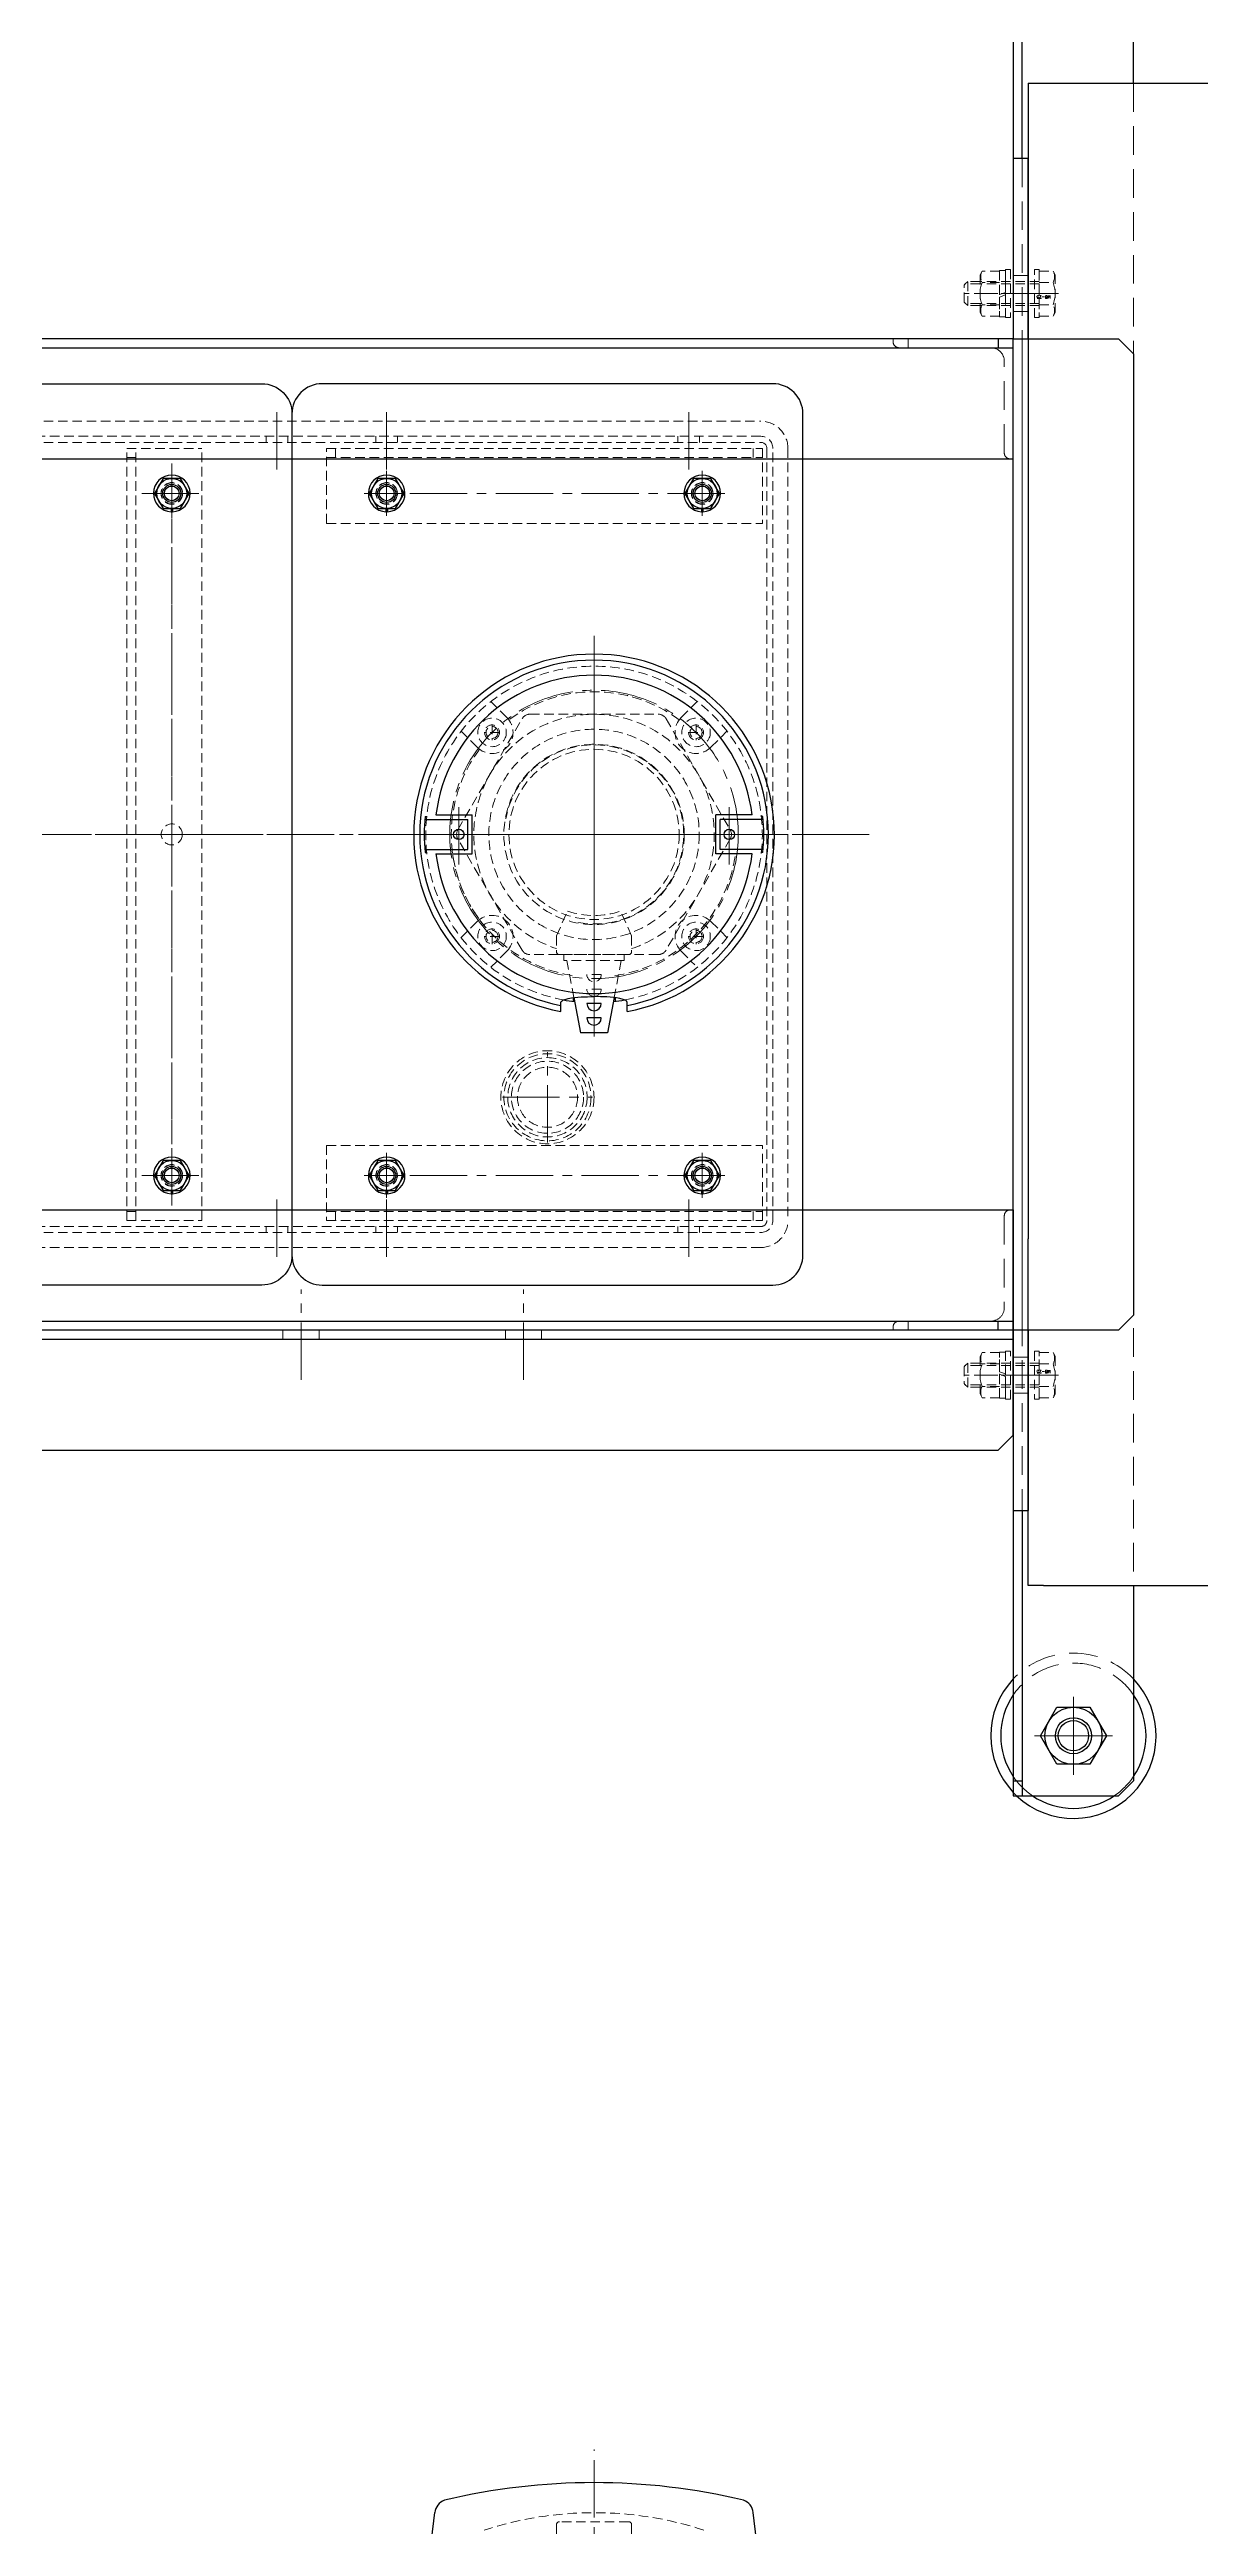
# Model space of a CAD drawing. Header units: millimetres. Extents: x 0 to 10987, y 0 to 7892.
# Drawn here: x 2036 to 2419, y 2551 to 3375 of the extents above; entities that cross this region are included whole.
import ezdxf

# ---------------------------------------------------------------- set-up
doc = ezdxf.new("R2010")
doc.units = ezdxf.units.MM
doc.linetypes.add('CENTER2', pattern=[28.575, 19.05, -3.175, 3.175, -3.175])
doc.linetypes.add('HIDDEN2', pattern=[4.7625, 3.175, -1.5875])
for name, color, linetype, lineweight in [('01_外形線', 7, 'Continuous', 25), ('03_かくれ線', 6, 'HIDDEN2', 13), ('04_中心線', 1, 'CENTER2', 9)]:
    doc.layers.add(name, color=color, linetype=linetype, lineweight=lineweight)
doc.styles.add('KSS_TXT', font='txt.shx', dxfattribs={"bigfont": 'extfont2.shx'})

# ---------------------------------------------------------------- blocks, each defined once
blk = doc.blocks.new('*U218')
at = {"layer": '04_中心線', "color": 0, "linetype": 'CENTER2', "transparency": 16777216}
for p, q in [((0, 1.2), (0, 9.5)), ((-9.5, 0), (-1.2, 0)), ((1.2, 0), (9.5, 0)), ((0, -9.5), (0, -1.2))]:
    blk.add_line(p, q, dxfattribs=at)
at = {"layer": '04_中心線', "color": 0, "linetype": 'Continuous', "transparency": 16777216}
for p, q in [((-0.6, 0), (0.6, 0)), ((0, -0.6), (0, 0.6))]:
    blk.add_line(p, q, dxfattribs=at)
blk = doc.blocks.new('*U220')
at = {"layer": '04_中心線', "color": 0, "linetype": 'CENTER2', "transparency": 16777216}
for p, q in [((0, 2.4), (0, 12.97)), ((-12.97, 0), (-2.4, 0)), ((2.4, 0), (12.97, 0)), ((0, -12.97), (0, -2.4))]:
    blk.add_line(p, q, dxfattribs=at)
at = {"layer": '04_中心線', "color": 0, "linetype": 'Continuous', "transparency": 16777216}
for p, q in [((-1.2, 0), (1.2, 0)), ((0, -1.2), (0, 1.2))]:
    blk.add_line(p, q, dxfattribs=at)

msp = doc.modelspace()

# ---------------------------------------------------------------- linework, layer by layer
at = {"layer": '01_外形線'}
for p, q in [((2357.032, 3434.037), (2357.032, 3339.037)), ((2360.032, 3339.037), (2360.032, 3434.037)), ((2397.032, 3364.037), (2397.032, 3429.037)), ((2362.032, 3364.037), (2362.032, 2979.37)), ((2362.032, 3364.037), (2372.032, 3364.037)), ((2372.032, 3364.037), (2537.533, 3364.037)), ((2357.032, 3339.037), (2357.032, 3279.037)), ((2362.032, 3339.037), (2357.032, 3339.037)), ((2362.032, 3279.037), (2362.032, 3339.037)), ((1557.032, 3276.037), (2357.032, 3276.037)), ((2352.032, 3279.037), (2352.032, 3276.037)), ((2074.143, 3232.537), (2071.256, 3227.537)), ((2079.916, 3232.537), (2074.143, 3232.537)), ((2082.803, 3227.537), (2079.916, 3232.537)), ((2145.646, 3232.537), (2142.759, 3227.537)), ((2151.419, 3232.537), (2145.646, 3232.537)), ((2154.306, 3227.537), (2151.419, 3232.537)), ((2250.646, 3232.537), (2247.759, 3227.537)), ((2256.419, 3232.537), (2250.646, 3232.537)), ((2259.306, 3227.537), (2256.419, 3232.537)), ((2071.256, 3227.537), (2074.143, 3222.537)), ((2079.916, 3222.537), (2082.803, 3227.537)), ((2142.759, 3227.537), (2145.646, 3222.537)), ((2151.419, 3222.537), (2154.306, 3227.537)), ((2247.759, 3227.537), (2250.646, 3222.537)), ((2256.419, 3222.537), (2259.306, 3227.537)), ((2074.143, 3222.537), (2079.916, 3222.537)), ((2076.805, 3222.537), (2076.805, 3221.442)), ((2077.255, 3222.537), (2077.255, 3221.442)), ((2145.646, 3222.537), (2151.419, 3222.537)), ((2148.307, 3222.537), (2148.307, 3221.442)), ((2148.757, 3222.537), (2148.757, 3221.442)), ((2250.646, 3222.537), (2256.419, 3222.537)), ((2253.307, 3222.537), (2253.307, 3221.442)), ((2253.757, 3222.537), (2253.757, 3221.442)), ((2161.254, 3119.037), (2175.532, 3119.037)), ((2161.352, 3120.037), (2162.032, 3120.037)), ((2164.932, 3120.537), (2177.032, 3120.537)), ((2175.532, 3109.037), (2175.532, 3119.037)), ((2177.032, 3107.537), (2177.032, 3120.537)), ((2270.132, 3120.537), (2258.032, 3120.537)), ((2258.032, 3107.537), (2258.032, 3120.537)), ((2259.532, 3109.037), (2259.532, 3119.037)), ((2273.811, 3119.037), (2259.532, 3119.037)), ((2273.713, 3120.037), (2273.032, 3120.037)), ((2161.254, 3109.037), (2175.532, 3109.037)), ((2273.811, 3109.037), (2259.532, 3109.037)), ((2161.352, 3108.037), (2162.032, 3108.037)), ((2164.932, 3107.537), (2177.032, 3107.537)), ((2270.132, 3107.537), (2258.032, 3107.537)), ((2273.713, 3108.037), (2273.032, 3108.037)), ((2210.532, 3059.668), (2210.532, 3058.477)), ((2210.844, 3059.709), (2213.032, 3048.037)), ((2224.221, 3059.709), (2222.032, 3048.037)), ((2224.532, 3059.668), (2224.532, 3058.477)), ((2206.532, 3055.054), (2206.532, 3058.054)), ((2219.942, 3057.755), (2215.122, 3057.755)), ((2219.942, 3052.935), (2215.122, 3052.935)), ((2228.532, 3055.054), (2228.532, 3058.054)), ((2222.032, 3048.037), (2213.032, 3048.037)), ((2074.143, 3005.537), (2071.256, 3000.537)), ((2079.916, 3005.537), (2074.143, 3005.537)), ((2082.803, 3000.537), (2079.916, 3005.537)), ((2145.646, 3005.537), (2142.759, 3000.537)), ((2151.419, 3005.537), (2145.646, 3005.537)), ((2154.306, 3000.537), (2151.419, 3005.537)), ((2250.646, 3005.537), (2247.759, 3000.537)), ((2256.419, 3005.537), (2250.646, 3005.537)), ((2259.306, 3000.537), (2256.419, 3005.537)), ((2071.256, 3000.537), (2074.143, 2995.537)), ((2074.143, 2995.537), (2079.916, 2995.537)), ((2076.805, 2995.537), (2076.805, 2994.442)), ((2077.255, 2995.537), (2077.255, 2994.442)), ((2079.916, 2995.537), (2082.803, 3000.537)), ((2142.759, 3000.537), (2145.646, 2995.537)), ((2145.646, 2995.537), (2151.419, 2995.537)), ((2148.307, 2995.537), (2148.307, 2994.442)), ((2148.757, 2995.537), (2148.757, 2994.442)), ((2151.419, 2995.537), (2154.306, 3000.537)), ((2247.759, 3000.537), (2250.646, 2995.537)), ((2250.646, 2995.537), (2256.419, 2995.537)), ((2253.307, 2995.537), (2253.307, 2994.442)), ((2253.757, 2995.537), (2253.757, 2994.442)), ((2256.419, 2995.537), (2259.306, 3000.537)), ((2362.032, 2864.037), (2362.032, 2979.37)), ((1557.032, 2952.037), (2357.032, 2952.037)), ((2352.032, 2949.037), (2352.032, 2952.037)), ((1557.032, 2946.037), (2357.032, 2946.037)), ((2357.032, 2949.037), (2357.032, 2889.037)), ((2362.032, 2949.037), (2362.032, 2889.037)), ((2357.032, 2889.037), (2357.032, 2794.037)), ((2357.032, 2889.037), (2362.032, 2889.037)), ((2360.032, 2889.037), (2360.032, 2794.037)), ((2367.032, 2864.037), (2362.032, 2864.037)), ((2367.032, 2864.037), (2582.032, 2864.037)), ((2397.032, 2864.037), (2397.032, 2799.037)), ((2357.032, 2799.037), (2360.032, 2799.037)), ((2392.032, 2794.037), (2397.032, 2799.037)), ((2357.032, 2794.037), (2392.032, 2794.037)), ((2160.032, 2517.433), (2164.532, 2555.433)), ((2275.032, 2517.433), (2270.532, 2555.433))]:
    msp.add_line(p, q, dxfattribs=at)
for points in [[(1557.032, 3239.037), (2357.032, 3239.037), (2357.032, 3279.037), (1557.032, 3279.037)], [(2397.032, 3274.037), (2397.032, 2954.037), (2392.032, 2949.037), (2357.032, 2949.037), (2357.032, 3279.037), (2392.032, 3279.037)], [(1557.032, 2989.037), (2357.032, 2989.037), (2357.032, 2949.037), (1557.032, 2949.037)], [(1562.032, 2909.037), (2352.032, 2909.037), (2357.032, 2914.037), (2357.032, 2949.037), (1557.032, 2949.037), (1557.032, 2914.037)], [(2371.547, 2804.537), (2366.063, 2814.037), (2371.547, 2823.537), (2382.517, 2823.537), (2388.002, 2814.037), (2382.517, 2804.537)]]:
    msp.add_lwpolyline(points, close=True, dxfattribs=at)
msp.add_lwpolyline([(1552.032, 3264.037), (2107.032, 3264.037, -0.4142136), (2117.032, 3254.037), (2117.032, 2974.037, -0.4142136), (2107.032, 2964.037), (1552.032, 2964.037), (1552.032, 3264.037)], format="xyb", dxfattribs=at)
msp.add_lwpolyline([(2117.032, 3254.037), (2117.032, 2974.037, 0.4142136), (2127.032, 2964.037), (2277.032, 2964.037, 0.4142136), (2287.032, 2974.037), (2287.032, 3254.037, 0.4142136), (2277.032, 3264.037), (2127.032, 3264.037, 0.4142136)], format="xyb", close=True, dxfattribs=at)
for centre, radius in [((2077.03, 3227.537), 5), ((2148.532, 3227.537), 5), ((2253.532, 3227.537), 5), ((2077.03, 3227.537), 3), ((2077.03, 3227.537), 2.458), ((2148.532, 3227.537), 3), ((2148.532, 3227.537), 2.458), ((2253.532, 3227.537), 3), ((2253.532, 3227.537), 2.458), ((2172.532, 3114.037), 1.75), ((2262.532, 3114.037), 1.75), ((2077.03, 3000.537), 5), ((2077.03, 3000.537), 3), ((2077.03, 3000.537), 2.458), ((2148.532, 3000.537), 5), ((2148.532, 3000.537), 3), ((2148.532, 3000.537), 2.458), ((2253.532, 3000.537), 5), ((2253.532, 3000.537), 3), ((2253.532, 3000.537), 2.458), ((2377.032, 2814.037), 9.5), ((2377.032, 2814.037), 6), ((2377.032, 2814.037), 5.053)]:
    msp.add_circle(centre, radius, dxfattribs=at)
for centre, radius, start, end in [((2077.03, 3227.537), 6.1, 272.113848, 267.886152), ((2148.532, 3227.537), 6.1, 272.113848, 267.886152), ((2253.532, 3227.537), 6.1, 272.113848, 267.886152), ((2077.03, 3227.537), 6, 267.886152, 272.149096), ((2148.532, 3227.537), 6, 267.886152, 272.149096), ((2253.532, 3227.537), 6, 267.886152, 272.149096), ((2217.532, 3114.037), 60, 280.563978, 259.436022), ((2217.532, 3114.037), 58, 280.932661, 259.067339), ((2217.532, 3114.037), 53, 7.044576, 172.955424), ((2217.532, 3114.037), 56.5, 173.903998, 186.096002), ((2217.532, 3114.037), 56.5, 353.903998, 6.096002), ((2217.532, 3114.037), 53, 187.044576, 352.955424), ((2217.532, 3114.037), 56, 259.557913, 263.391465), ((2217.532, 3114.037), 56, 276.608535, 280.442087), ((2217.532, 3057.755), 2.41, 180, 0), ((2217.532, 3052.935), 2.41, 180, 0), ((2077.03, 3000.537), 6.1, 272.113848, 267.886152), ((2148.532, 3000.537), 6.1, 272.113848, 267.886152), ((2253.532, 3000.537), 6.1, 272.113848, 267.886152), ((2077.03, 3000.537), 6, 267.886152, 272.149096), ((2148.532, 3000.537), 6, 267.886152, 272.149096), ((2253.532, 3000.537), 6, 267.886152, 272.149096), ((2377.032, 2814.037), 27.518, 136.618156, 223.381844), ((2377.032, 2814.037), 27.518, 226.618156, 43.381844), ((2377.032, 2814.037), 24.18, 145.803921, 214.196079), ((2377.032, 2814.037), 24.18, 325.803921, 34.196079), ((2377.032, 2814.037), 24.18, 235.803921, 304.196079), ((2217.597, 2350.998), 214.424, 76.600355, 103.434991), ((2169.499, 2554.86), 5, 110.149867, 173.418055), ((2265.565, 2554.891), 5, 6.581945, 69.850133)]:
    msp.add_arc(centre, radius, start, end, dxfattribs=at)
at = {"layer": '01_外形線', "start_tangent": (0, 1)}
for points, end_tangent in [([(2206.532, 3058.054), (2206.884, 3058.664), (2207.467, 3059.001), (2208.974, 3059.412), (2217.549, 3060.037)], (1, 0)), ([(2228.532, 3058.054), (2228.18, 3058.664), (2227.598, 3059.001), (2226.091, 3059.412), (2217.515, 3060.037)], (-1, 0))]:
    msp.add_spline(points, degree=3, dxfattribs=dict(at, end_tangent=end_tangent))
at = {"layer": '03_かくれ線', "ltscale": 3}
for p, q in [((2397.032, 3364.037), (2397.032, 2864.037)), ((2357.032, 3339.037), (2357.032, 2889.037)), ((2360.032, 3339.037), (2360.032, 2889.037)), ((2362.032, 3300.037), (2357.032, 3300.037)), ((2362.032, 3288.037), (2357.032, 3288.037)), ((2322.032, 3279.037), (2322.032, 3276.037)), ((2357.032, 3279.037), (2357.032, 2949.037)), ((2360.032, 2949.037), (2360.032, 3279.037)), ((2362.032, 3279.037), (2362.032, 2949.037)), ((2322.032, 2949.037), (2322.032, 2952.037)), ((2114.032, 2946.037), (2114.032, 2949.037)), ((2126.032, 2946.037), (2126.032, 2949.037)), ((2188.032, 2946.037), (2188.032, 2949.037)), ((2200.032, 2946.037), (2200.032, 2949.037)), ((2362.032, 2940.037), (2357.032, 2940.037)), ((2362.032, 2928.037), (2357.032, 2928.037))]:
    msp.add_line(p, q, dxfattribs=at)
at = {"layer": '03_かくれ線'}
for p, q in [((2341.853, 3298.037), (2340.953, 3297.137)), ((2341.853, 3290.037), (2341.853, 3298.037)), ((2345.953, 3298.037), (2341.853, 3298.037)), ((2346.678, 3301.543), (2345.953, 3300.287)), ((2345.953, 3300.287), (2345.953, 3287.787)), ((2365.653, 3298.037), (2345.953, 3298.037)), ((2352.453, 3301.543), (2346.678, 3301.543)), ((2352.453, 3297.79), (2346.678, 3297.79)), ((2352.453, 3301.737), (2352.453, 3293.709)), ((2354.453, 3301.737), (2352.453, 3301.737)), ((2352.453, 3301.543), (2352.453, 3286.532)), ((2354.453, 3286.037), (2354.453, 3302.037)), ((2354.453, 3302.037), (2356.053, 3302.037)), ((2354.453, 3301.737), (2354.453, 3294.437)), ((2356.053, 3302.037), (2356.053, 3286.037)), ((2364.053, 3286.037), (2364.053, 3302.037)), ((2364.053, 3302.037), (2365.653, 3302.037)), ((2365.653, 3302.037), (2365.653, 3286.037)), ((2365.653, 3301.543), (2365.653, 3286.532)), ((2365.653, 3301.543), (2370.257, 3301.543)), ((2365.653, 3297.79), (2370.257, 3297.79)), ((2370.257, 3301.543), (2370.953, 3300.337)), ((2370.953, 3287.737), (2370.953, 3300.337)), ((2340.953, 3297.137), (2340.653, 3296.837)), ((2340.653, 3291.237), (2340.653, 3296.837)), ((2370.953, 3294.037), (2340.653, 3294.037)), ((2340.953, 3290.937), (2340.653, 3291.237)), ((2341.853, 3290.037), (2340.953, 3290.937)), ((2345.953, 3297.287), (2341.103, 3297.287)), ((2345.953, 3290.787), (2341.103, 3290.787)), ((2345.953, 3290.037), (2341.853, 3290.037)), ((2365.653, 3297.287), (2345.953, 3297.287)), ((2365.653, 3290.787), (2345.953, 3290.787)), ((2365.653, 3290.037), (2345.953, 3290.037)), ((2352.453, 3290.285), (2346.678, 3290.285)), ((2354.453, 3294.437), (2352.453, 3293.709)), ((2354.453, 3293.637), (2352.453, 3292.909)), ((2352.453, 3292.909), (2352.453, 3286.337)), ((2354.453, 3293.637), (2354.453, 3286.337)), ((2365.653, 3290.285), (2370.257, 3290.285)), ((2346.678, 3286.532), (2345.953, 3287.787)), ((2352.453, 3286.532), (2346.678, 3286.532)), ((2352.453, 3286.337), (2354.453, 3286.337)), ((2354.453, 3286.037), (2356.053, 3286.037)), ((2364.053, 3286.037), (2365.653, 3286.037)), ((2365.653, 3286.532), (2370.257, 3286.532)), ((2370.257, 3286.532), (2370.953, 3287.737)), ((1882.032, 3251.537), (2273.032, 3251.537)), ((2273.032, 3246.537), (1882.032, 3246.537)), ((1882.032, 3244.537), (2273.032, 3244.537)), ((2062.03, 3242.537), (2087.03, 3242.537)), ((2062.03, 2985.537), (2062.03, 3242.537)), ((2065.03, 2985.537), (2065.03, 3242.537)), ((2087.03, 2985.537), (2087.03, 3242.537)), ((2108.432, 3244.537), (2108.432, 3246.537)), ((2115.632, 3244.537), (2115.632, 3246.537)), ((2128.532, 3217.537), (2128.532, 3242.537)), ((2128.532, 3242.537), (2273.532, 3242.537)), ((2131.532, 3239.537), (2131.532, 3242.537)), ((2144.932, 3244.537), (2144.932, 3246.537)), ((2144.932, 3244.537), (2144.932, 3246.537)), ((2152.132, 3244.537), (2152.132, 3246.537)), ((2152.132, 3244.537), (2152.132, 3246.537)), ((2245.432, 3244.537), (2245.432, 3246.537)), ((2252.632, 3244.537), (2252.632, 3246.537)), ((2270.532, 3239.537), (2270.532, 3242.537)), ((2273.532, 3242.537), (2273.532, 3217.537)), ((2275.032, 3242.537), (2275.032, 2985.537)), ((2277.032, 2985.537), (2277.032, 3242.537)), ((2282.032, 3242.537), (2282.032, 2985.537)), ((2062.03, 3239.537), (2065.03, 3239.537)), ((2077.03, 2991.937), (2077.03, 3236.137)), ((2128.532, 3239.537), (2273.532, 3239.537)), ((2068.43, 3227.537), (2085.63, 3227.537)), ((2128.532, 3217.537), (2273.532, 3217.537)), ((2188.541, 3152.928), (2183.195, 3158.275)), ((2246.524, 3152.928), (2251.87, 3158.275)), ((2183.591, 3150.529), (2183.591, 3145.429)), ((2251.473, 3150.529), (2251.473, 3145.429)), ((2178.641, 3143.029), (2173.295, 3148.375)), ((2186.141, 3147.979), (2181.041, 3147.979)), ((2248.923, 3147.979), (2254.023, 3147.979)), ((2256.423, 3143.029), (2261.769, 3148.375)), ((2068.43, 3114.037), (2085.63, 3114.037)), ((2178.641, 3085.046), (2173.295, 3079.7)), ((2205.032, 3080.277), (2208.708, 3088.52)), ((2230.032, 3080.277), (2226.356, 3088.52)), ((2256.423, 3085.046), (2261.769, 3079.7)), ((2186.141, 3080.096), (2181.041, 3080.096)), ((2183.591, 3077.546), (2183.591, 3082.646)), ((2205.032, 3080.277), (2205.032, 3075.037)), ((2230.032, 3080.277), (2230.032, 3075.037)), ((2254.023, 3080.096), (2248.923, 3080.096)), ((2251.473, 3082.646), (2251.473, 3077.546)), ((2188.541, 3075.147), (2183.195, 3069.8)), ((2206.032, 3074.037), (2229.032, 3074.037)), ((2207.532, 3074.037), (2207.532, 3072.037)), ((2227.532, 3072.037), (2207.532, 3072.037)), ((2210.844, 3059.709), (2208.532, 3072.037)), ((2219.942, 3067.396), (2215.122, 3067.396)), ((2226.532, 3072.037), (2224.221, 3059.709)), ((2227.532, 3074.037), (2227.532, 3072.037)), ((2246.524, 3075.147), (2251.028, 3070.643)), ((2219.942, 3062.575), (2215.122, 3062.575)), ((2128.532, 3010.537), (2128.532, 2985.537)), ((2128.532, 3010.537), (2273.532, 3010.537)), ((2273.532, 2985.537), (2273.532, 3010.537)), ((2068.43, 3000.537), (2085.63, 3000.537)), ((2062.03, 2988.537), (2065.03, 2988.537)), ((2062.03, 2985.537), (2087.03, 2985.537)), ((2128.532, 2988.537), (2273.532, 2988.537)), ((2128.532, 2985.537), (2273.532, 2985.537)), ((2131.532, 2988.537), (2131.532, 2985.537)), ((2270.532, 2988.537), (2270.532, 2985.537)), ((2273.032, 2983.537), (1882.032, 2983.537)), ((1882.032, 2981.537), (2273.032, 2981.537)), ((2273.032, 2976.537), (1882.032, 2976.537)), ((2108.432, 2983.537), (2108.432, 2981.537)), ((2115.632, 2983.537), (2115.632, 2981.537)), ((2144.932, 2983.537), (2144.932, 2981.537)), ((2144.932, 2983.537), (2144.932, 2981.537)), ((2152.132, 2983.537), (2152.132, 2981.537)), ((2152.132, 2983.537), (2152.132, 2981.537)), ((2245.432, 2983.537), (2245.432, 2981.537)), ((2252.632, 2983.537), (2252.632, 2981.537)), ((2340.953, 2937.137), (2340.653, 2936.837)), ((2340.653, 2936.837), (2340.653, 2931.237)), ((2341.853, 2938.037), (2340.953, 2937.137)), ((2345.953, 2937.287), (2341.103, 2937.287)), ((2341.853, 2938.037), (2341.853, 2930.037)), ((2345.953, 2938.037), (2341.853, 2938.037)), ((2346.678, 2941.543), (2345.953, 2940.287)), ((2345.953, 2927.787), (2345.953, 2940.287)), ((2365.653, 2938.037), (2345.953, 2938.037)), ((2365.653, 2937.287), (2345.953, 2937.287)), ((2352.453, 2941.543), (2346.678, 2941.543)), ((2352.453, 2937.79), (2346.678, 2937.79)), ((2352.453, 2935.165), (2352.453, 2941.737)), ((2352.453, 2941.737), (2354.453, 2941.737)), ((2352.453, 2926.532), (2352.453, 2941.543)), ((2354.453, 2934.437), (2352.453, 2935.165)), ((2354.453, 2942.037), (2354.453, 2926.037)), ((2354.453, 2942.037), (2356.053, 2942.037)), ((2354.453, 2934.437), (2354.453, 2941.737)), ((2356.053, 2926.037), (2356.053, 2942.037)), ((2364.053, 2942.037), (2364.053, 2926.037)), ((2364.053, 2942.037), (2365.653, 2942.037)), ((2365.653, 2926.037), (2365.653, 2942.037)), ((2365.653, 2926.532), (2365.653, 2941.543)), ((2365.653, 2941.543), (2370.257, 2941.543)), ((2365.653, 2937.79), (2370.257, 2937.79)), ((2370.257, 2941.543), (2370.953, 2940.337)), ((2370.953, 2940.337), (2370.953, 2927.737)), ((2370.953, 2934.037), (2340.653, 2934.037)), ((2340.953, 2930.937), (2340.653, 2931.237)), ((2341.853, 2930.037), (2340.953, 2930.937)), ((2345.953, 2930.787), (2341.103, 2930.787)), ((2345.953, 2930.037), (2341.853, 2930.037)), ((2365.653, 2930.787), (2345.953, 2930.787)), ((2365.653, 2930.037), (2345.953, 2930.037)), ((2346.678, 2926.532), (2345.953, 2927.787)), ((2352.453, 2930.285), (2346.678, 2930.285)), ((2352.453, 2926.337), (2352.453, 2934.365)), ((2354.453, 2933.637), (2352.453, 2934.365)), ((2354.453, 2926.337), (2354.453, 2933.637)), ((2365.653, 2930.285), (2370.257, 2930.285)), ((2370.257, 2926.532), (2370.953, 2927.737)), ((2352.453, 2926.532), (2346.678, 2926.532)), ((2354.453, 2926.337), (2352.453, 2926.337)), ((2354.453, 2926.037), (2356.053, 2926.037)), ((2364.053, 2926.037), (2365.653, 2926.037)), ((2365.653, 2926.532), (2370.257, 2926.532)), ((2205.032, 2551.433), (2205.032, 2536.433)), ((2229.032, 2552.433), (2206.032, 2552.433)), ((2230.032, 2551.433), (2230.032, 2536.433))]:
    msp.add_line(p, q, dxfattribs=at)
at = {"layer": '03_かくれ線', "ltscale": 3}
for points in [[(2357.032, 3239.037), (2356.032, 3239.037, -0.4142136), (2354.032, 3241.037), (2354.032, 3271.537, 0.4142136), (2349.532, 3276.037), (2319.032, 3276.037, -0.4142136), (2317.032, 3278.037), (2317.032, 3279.037), (2357.032, 3279.037)], [(2357.032, 2989.037), (2356.032, 2989.037, 0.4142136), (2354.032, 2987.037), (2354.032, 2956.537, -0.4142136), (2349.532, 2952.037), (2319.032, 2952.037, 0.4142136), (2317.032, 2950.037), (2317.032, 2949.037), (2357.032, 2949.037)]]:
    msp.add_lwpolyline(points, format="xyb", close=True, dxfattribs=at)
at = {"layer": '03_かくれ線'}
msp.add_lwpolyline([(2262.854, 3112.537), (2241.492, 3075.537, -0.2679492), (2238.894, 3074.037), (2196.17, 3074.037, -0.2679492), (2193.572, 3075.537), (2172.21, 3112.537, -0.2679492), (2172.21, 3115.537), (2193.572, 3152.537, -0.2679492), (2196.17, 3154.037), (2238.894, 3154.037, -0.2679492), (2241.492, 3152.537), (2262.854, 3115.537, -0.2679492)], format="xyb", close=True, dxfattribs=at)
for centre, radius in [((2077.03, 3227.537), 3.6), ((2077.03, 3227.537), 3.5), ((2077.03, 3227.537), 2.458), ((2148.532, 3227.537), 3.6), ((2148.532, 3227.537), 3.5), ((2148.532, 3227.537), 2.458), ((2253.532, 3227.537), 3.6), ((2253.532, 3227.537), 3.5), ((2253.532, 3227.537), 2.458), ((2183.591, 3147.979), 4.75), ((2183.591, 3147.979), 2.5), ((2183.591, 3147.979), 2.5), ((2183.591, 3147.979), 2), ((2183.591, 3147.979), 2), ((2251.473, 3147.979), 4.75), ((2251.473, 3147.979), 2.5), ((2251.473, 3147.979), 2.5), ((2251.473, 3147.979), 2), ((2251.473, 3147.979), 2), ((2217.532, 3114.037), 35), ((2217.532, 3114.037), 30), ((2217.532, 3114.037), 30), ((2217.532, 3114.037), 28.328), ((2077.03, 3114.037), 3.5), ((2183.591, 3080.096), 4.75), ((2251.473, 3080.096), 4.75), ((2183.591, 3080.096), 2.5), ((2183.591, 3080.096), 2.5), ((2183.591, 3080.096), 2), ((2183.591, 3080.096), 2), ((2251.473, 3080.096), 2.5), ((2251.473, 3080.096), 2.5), ((2251.473, 3080.096), 2), ((2251.473, 3080.096), 2), ((2202.032, 3026.537), 15.5), ((2202.032, 3026.537), 14.5), ((2202.032, 3026.537), 13.2), ((2202.032, 3026.537), 12), ((2202.032, 3026.537), 10), ((2077.03, 3000.537), 3.6), ((2077.03, 3000.537), 3.5), ((2077.03, 3000.537), 2.458), ((2148.532, 3000.537), 3.6), ((2148.532, 3000.537), 3.5), ((2148.532, 3000.537), 2.458), ((2253.532, 3000.537), 3.6), ((2253.532, 3000.537), 3.5), ((2253.532, 3000.537), 2.458)]:
    msp.add_circle(centre, radius, dxfattribs=at)
at = {"layer": '03_かくれ線', "ltscale": 3}
msp.add_circle((2377.032, 2814.037), 6, dxfattribs=at)
at = {"layer": '03_かくれ線'}
for centre, radius, start, end in [((2356.03, 3294.037), 10.077, 158.134607, 201.865393), ((2349.928, 3299.667), 3.753, 150.000011, 209.999989), ((2367.007, 3299.667), 3.753, 330.000009, 29.999991), ((2360.488, 3294.037), 10.465, 338.985578, 21.014422), ((2349.928, 3288.408), 3.753, 150.000011, 209.999989), ((2367.007, 3288.408), 3.753, 330.000009, 29.999991), ((2273.032, 3242.537), 9, 0, 90), ((2273.032, 3242.537), 4, 0, 90), ((2273.032, 3242.537), 2, 0, 90), ((2217.532, 3114.037), 56, 280.442087, 259.557913), ((2217.532, 3114.037), 47.5, 53.385524, 126.614476), ((2217.532, 3114.037), 40, 288.209961, 251.790008), ((2183.591, 3147.979), 7, 225, 45), ((2251.473, 3147.979), 7, 135, 315), ((2217.532, 3114.037), 47.5, 143.385524, 216.614476), ((2217.532, 3114.037), 29.807, 260, 170), ((2217.532, 3114.037), 47.5, 188.385524, 261.614476), ((2217.532, 3114.037), 47.5, 278.385524, 351.614476), ((2183.591, 3080.096), 7, 315, 135), ((2217.532, 3114.037), 27, 250.924499, 289.075501), ((2251.473, 3080.096), 7, 45, 225), ((2206.032, 3075.037), 1, 180, 270), ((2217.532, 3067.396), 2.41, 180, 0), ((2229.032, 3075.037), 1, 270, 0), ((2217.532, 3062.575), 2.41, 180, 0), ((2273.032, 2985.537), 9, 270, 0), ((2273.032, 2985.537), 4, 270, 0), ((2273.032, 2985.537), 2, 270, 0), ((2356.03, 2934.037), 10.077, 158.134607, 201.865393), ((2349.928, 2939.667), 3.753, 150.000011, 209.999989), ((2367.007, 2939.667), 3.753, 330.000009, 29.999991), ((2360.488, 2934.037), 10.465, 338.985578, 21.014422), ((2349.928, 2928.408), 3.753, 150.000011, 209.999989), ((2367.007, 2928.408), 3.753, 330.000009, 29.999991), ((2217.532, 2437.647), 117.786, 71.921295, 108.078705), ((2206.032, 2551.433), 1, 90, 180), ((2229.032, 2551.433), 1, 0, 90)]:
    msp.add_arc(centre, radius, start, end, dxfattribs=at)
at = {"layer": '03_かくれ線', "ltscale": 3}
for radius, start, end in [(27.518, 43.381844, 136.618156), (24.18, 34.196079, 145.803921), (24.18, 214.196079, 235.803921), (27.518, 223.381844, 226.618156), (24.18, 304.196079, 325.803921)]:
    msp.add_arc((2377.032, 2814.037), radius, start, end, dxfattribs=at)
at = {"layer": '04_中心線'}
for p, q in [((2372.032, 3294.037), (2347.032, 3294.037)), ((2112.032, 3235.537), (2112.032, 3255.537)), ((2148.532, 3235.537), (2148.532, 3255.537)), ((2148.532, 3235.537), (2148.532, 3255.537)), ((2249.032, 3235.537), (2249.032, 3255.537)), ((2077.03, 2990.537), (2077.03, 3237.537)), ((2077.03, 3233.637), (2077.03, 3221.437)), ((2148.532, 3235.037), (2148.532, 3220.037)), ((2148.532, 3235.037), (2148.532, 3220.037)), ((2148.532, 3233.637), (2148.532, 3221.437)), ((2253.532, 3235.037), (2253.532, 3220.037)), ((2253.532, 3235.037), (2253.532, 3220.037)), ((2253.532, 3233.637), (2253.532, 3221.437)), ((2067.03, 3227.537), (2087.03, 3227.537)), ((2083.13, 3227.537), (2070.93, 3227.537)), ((2261.032, 3227.537), (2141.032, 3227.537)), ((2261.032, 3227.537), (2141.032, 3227.537)), ((2154.632, 3227.537), (2142.432, 3227.537)), ((2259.632, 3227.537), (2247.432, 3227.537)), ((2217.532, 3046.761), (2217.532, 3181.314)), ((2217.532, 3169.537), (2217.532, 3058.537)), ((2172.532, 3104.037), (2172.532, 3124.037)), ((2262.532, 3104.037), (2262.532, 3124.037)), ((1543.532, 3114.037), (2127.032, 3114.037)), ((1882.032, 3114.037), (2282.032, 3114.037)), ((2112.032, 3114.037), (2292.032, 3114.037)), ((2152.985, 3114.037), (2282.08, 3114.037)), ((2309.032, 3114.037), (2243.032, 3114.037)), ((2202.032, 3011.537), (2202.032, 3041.537)), ((2187.032, 3026.537), (2217.032, 3026.537)), ((2077.03, 3006.637), (2077.03, 2994.437)), ((2148.532, 2993.037), (2148.532, 3008.037)), ((2148.532, 2993.037), (2148.532, 3008.037)), ((2148.532, 3006.637), (2148.532, 2994.437)), ((2253.532, 2993.037), (2253.532, 3008.037)), ((2253.532, 2993.037), (2253.532, 3008.037)), ((2253.532, 3006.637), (2253.532, 2994.437)), ((2067.03, 3000.537), (2087.03, 3000.537)), ((2083.13, 3000.537), (2070.93, 3000.537)), ((2261.032, 3000.537), (2141.032, 3000.537)), ((2261.032, 3000.537), (2141.032, 3000.537)), ((2154.632, 3000.537), (2142.432, 3000.537)), ((2259.632, 3000.537), (2247.432, 3000.537)), ((2112.032, 2992.537), (2112.032, 2972.537)), ((2148.532, 2992.537), (2148.532, 2972.537)), ((2148.532, 2992.537), (2148.532, 2972.537)), ((2249.032, 2992.537), (2249.032, 2972.537)), ((2120.032, 2932.537), (2120.032, 2962.537)), ((2194.032, 2932.537), (2194.032, 2962.537)), ((2372.032, 2934.037), (2347.032, 2934.037)), ((2217.532, 2496.672), (2217.532, 2576.493))]:
    msp.add_line(p, q, dxfattribs=at)
msp.add_circle((2217.532, 3114.037), 48, dxfattribs=at)

# ---------------------------------------------------------------- block references
at = {"layer": '04_中心線', "linetype": 'CENTER2'}
for name in ['*U220', '*U218']:
    msp.add_blockref(name, (2377.032, 2814.037), dxfattribs=at)

# ---------------------------------------------------------------- texts
at = {"layer": '03_かくれ線', "style": 'KSS_TXT'}
for p in [(2369.477, 3293.357), (2369.477, 2935.718)]:
    msp.add_text('M8-25', height=1, rotation=180, dxfattribs=at).set_placement(p)

doc.saveas('drawing.dxf')
